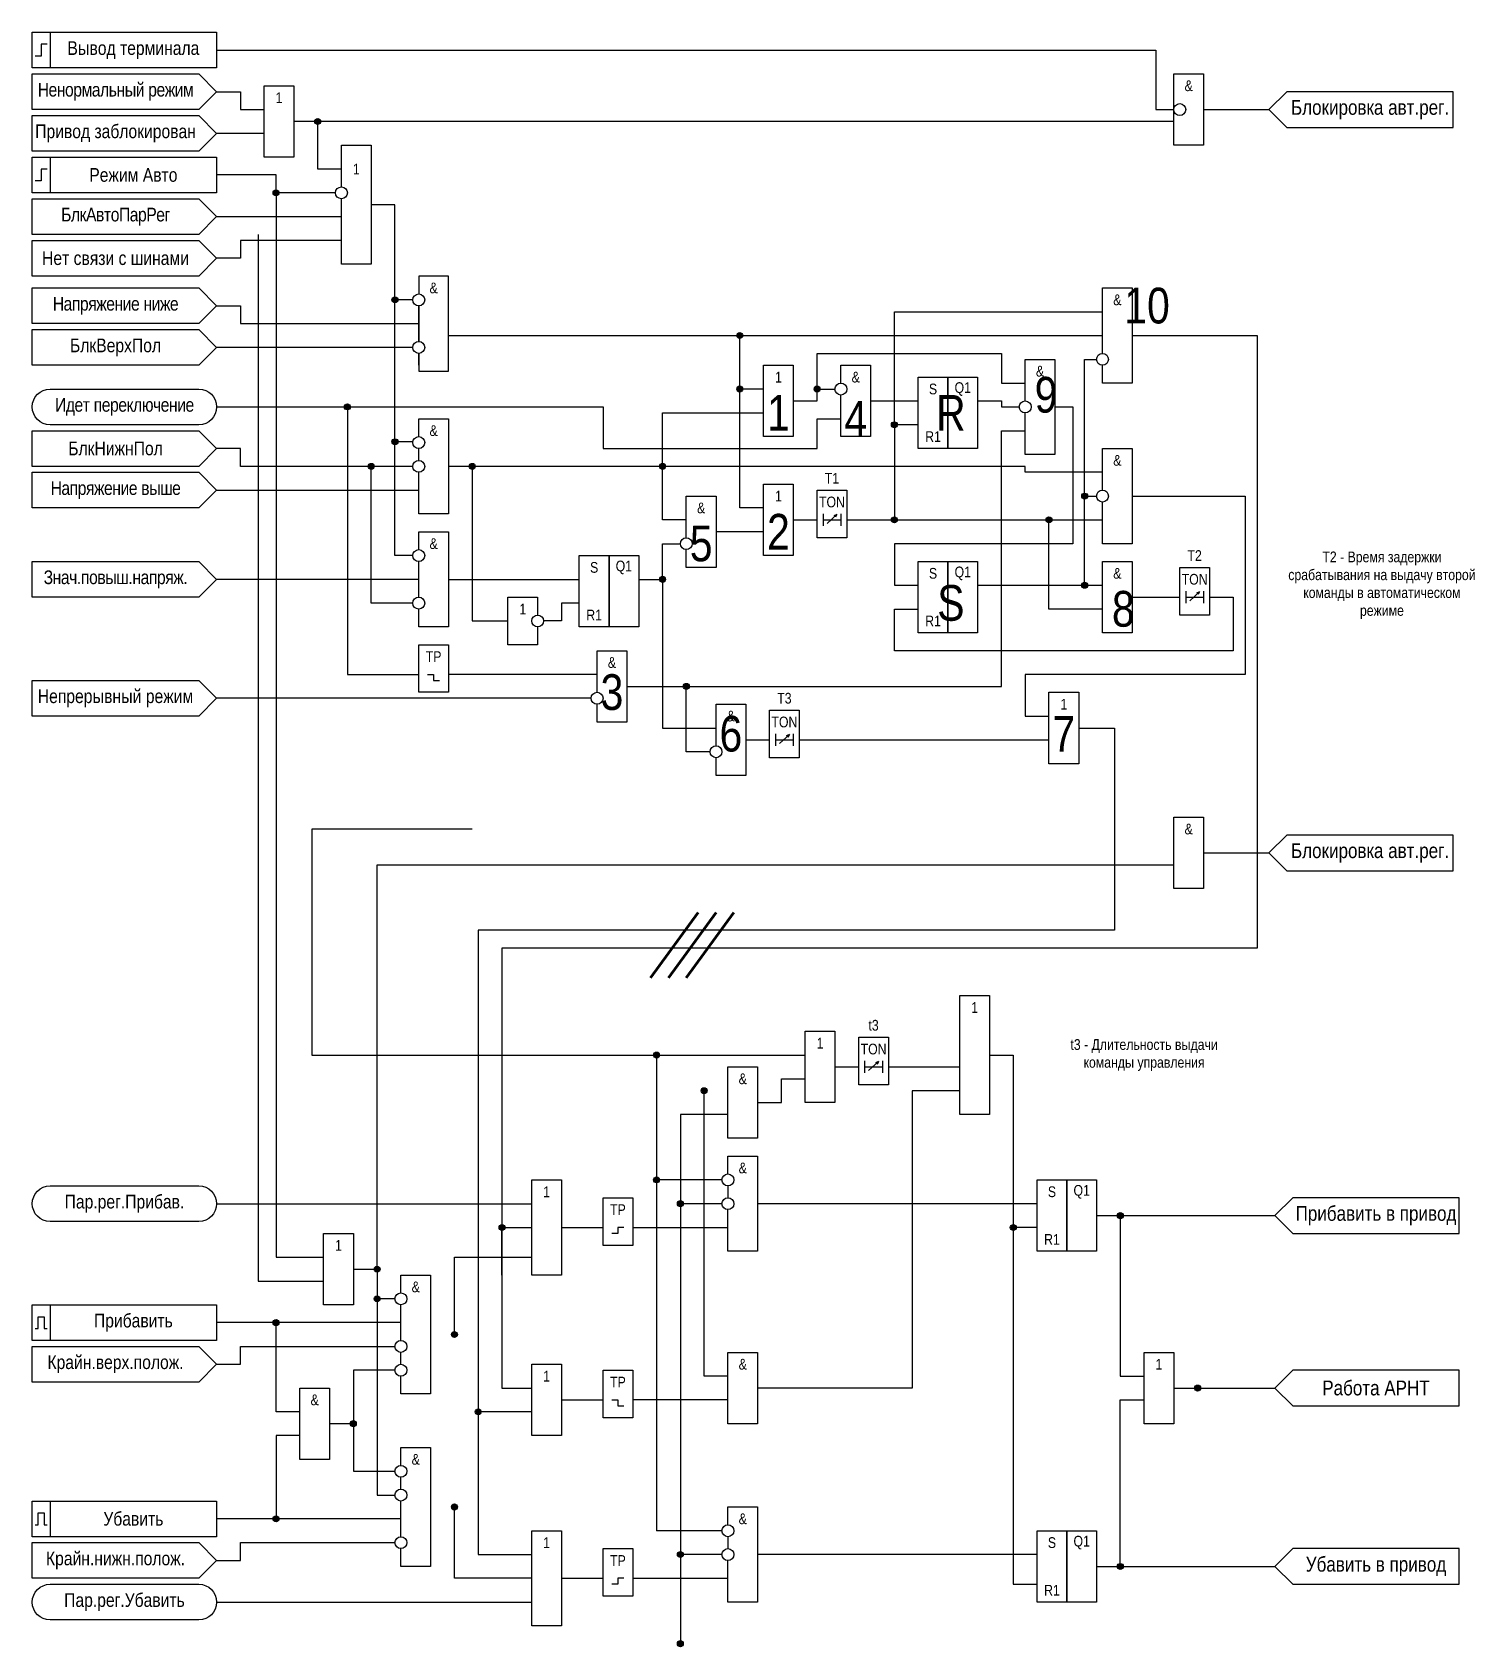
# Model space of a CAD drawing. Header units: millimetres. Extents: x -294 to 1760, y -2326 to 922.
# Drawn here: x 734 to 976.6, y -2325.5 to -2054 of the extents above; entities that cross this region are included whole.
import ezdxf

# ---------------------------------------------------------------- set-up
doc = ezdxf.new("R2010")
doc.units = ezdxf.units.MM
doc.layers.add('0 @ 1 (1)', color=7, linetype='Continuous')
doc.layers.add('TEXT', color=7, linetype='Continuous', lineweight=25)
doc.styles.add('2.5_Gost_RD', font='ARIALN.TTF', dxfattribs={"height": 2.5})

# ---------------------------------------------------------------- blocks, each defined once
blk = doc.blocks.new('Точка')
at = {"ltscale": 100}
h = blk.add_hatch(color=256, dxfattribs=at)
h.dxf.hatch_style = 1
edge = h.paths.add_edge_path()
edge.add_arc((0, 0), 0.5, 0, 360)
blk.add_circle((0, 0), 0.5, dxfattribs=at)

msp = doc.modelspace()

# ---------------------------------------------------------------- linework, layer by layer
at = {"ltscale": 100}
for p, q in [((931, -2067), (942, -2067)), ((801.5, -2163), (802.5, -2163)), ((931, -2192), (942, -2192)), ((869, -2228), (873, -2228)), ((813, -2263), (813, -2255)), ((813, -2255), (818, -2255)), ((832.5, -2256), (831.5, -2256)), ((762, -2281), (734, -2281)), ((832.5, -2285), (833.5, -2285)), ((832.5, -2315), (831.5, -2315))]:
    msp.add_line(p, q, dxfattribs=at)
at = {"color": 3, "ltscale": 100}
for p, q in [((862, -2136), (866, -2136)), ((919, -2149), (927, -2149)), ((854, -2173), (858, -2173))]:
    msp.add_line(p, q, dxfattribs=at)
at = {"color": 7, "ltscale": 100}
for p, q in [((867.67, -2136.59), (869.34, -2135.1)), ((869.34, -2135.1), (868.82, -2135.32)), ((869.34, -2135.1), (869.08, -2135.57)), ((928.67, -2149.59), (930.34, -2148.1)), ((930.34, -2148.1), (929.82, -2148.32)), ((930.34, -2148.1), (930.08, -2148.57)), ((859.67, -2173.59), (861.34, -2172.1)), ((861.34, -2172.1), (860.82, -2172.32)), ((861.34, -2172.1), (861.08, -2172.57)), ((874.67, -2228.59), (876.34, -2227.1)), ((876.34, -2227.1), (875.82, -2227.32)), ((876.34, -2227.1), (876.08, -2227.57))]:
    msp.add_line(p, q, dxfattribs=at)
at = {"ltscale": 100}
for points in [[(734, -2054), (737, -2054), (737, -2060), (734, -2060)], [(734, -2054), (765, -2054), (765, -2060), (734, -2060)], [(973, -2070), (973, -2064), (945, -2064), (942, -2067), (945, -2070)], [(734, -2075), (737, -2075), (737, -2081), (734, -2081)], [(734, -2075), (765, -2075), (765, -2081), (734, -2081)], [(883, -2112), (888, -2112), (888, -2124), (883, -2124)], [(888, -2112), (893, -2112), (893, -2124), (888, -2124)], [(866, -2131), (871, -2131), (871, -2139), (866, -2139)], [(826, -2142), (831, -2142), (831, -2154), (826, -2154)], [(831, -2142), (836, -2142), (836, -2154), (831, -2154)], [(883, -2143), (888, -2143), (888, -2155), (883, -2155)], [(888, -2143), (893, -2143), (893, -2155), (888, -2155)], [(927, -2144), (932, -2144), (932, -2152), (927, -2152)], [(799, -2157), (804, -2157), (804, -2165), (799, -2165)], [(858, -2168), (863, -2168), (863, -2176), (858, -2176)], [(973, -2195), (973, -2189), (945, -2189), (942, -2192), (945, -2195)], [(873, -2223), (878, -2223), (878, -2231), (873, -2231)], [(903, -2247), (908, -2247), (908, -2259), (903, -2259)], [(908, -2247), (913, -2247), (913, -2259), (908, -2259)], [(830, -2250), (835, -2250), (835, -2258), (830, -2258)], [(974, -2256), (974, -2250), (946, -2250), (943, -2253), (946, -2256)], [(734, -2268), (737, -2268), (737, -2274), (734, -2274)], [(734, -2268), (765, -2268), (765, -2274), (734, -2274)], [(830, -2279), (835, -2279), (835, -2287), (830, -2287)], [(974, -2285), (974, -2279), (946, -2279), (943, -2282), (946, -2285)], [(734, -2301), (765, -2301), (765, -2307), (734, -2307)], [(734, -2301), (737, -2301), (737, -2307), (734, -2307)], [(903, -2306), (908, -2306), (908, -2318), (903, -2318)], [(908, -2306), (913, -2306), (913, -2318), (908, -2318)], [(830, -2309), (835, -2309), (835, -2317), (830, -2317)], [(974, -2315), (974, -2309), (946, -2309), (943, -2312), (946, -2315)]]:
    msp.add_lwpolyline(points, close=True, dxfattribs=at)
at = {"lineweight": 30, "ltscale": 100}
for points in [[(736.5, -2056), (735.5, -2056), (735.5, -2058), (734.5, -2058)], [(736.5, -2077), (735.5, -2077), (735.5, -2079), (734.5, -2079)], [(734.5, -2272), (735, -2272), (735, -2270), (736, -2270), (736, -2272), (736.5, -2272)], [(734.5, -2305), (735, -2305), (735, -2303), (736, -2303), (736, -2305), (736.5, -2305)]]:
    msp.add_lwpolyline(points, dxfattribs=at)
at = {"ltscale": 100}
for points in [[(765, -2057), (923, -2057), (923, -2067), (926, -2067)], [(734, -2061), (762, -2061), (765, -2064), (762, -2067), (734, -2067), (734, -2061)], [(773, -2069), (773, -2063), (778, -2063), (778, -2075), (773, -2075), (773, -2069)], [(926, -2067), (926, -2061), (931, -2061), (931, -2073), (926, -2073), (926, -2067)], [(734, -2068), (762, -2068), (765, -2071), (762, -2074), (734, -2074), (734, -2068)], [(786, -2080), (786, -2073), (791, -2073), (791, -2093), (786, -2093), (786, -2083)], [(734, -2082), (762, -2082), (765, -2085), (762, -2088), (734, -2088), (734, -2082)], [(775, -2081), (775, -2260), (783, -2260)], [(786, -2083), (786, -2082)], [(734, -2089), (762, -2089), (765, -2092), (762, -2095), (734, -2095), (734, -2089)], [(772, -2088), (772, -2264), (783, -2264)], [(799, -2108), (799, -2111), (804, -2111), (804, -2095), (799, -2095), (799, -2098)], [(734, -2097), (762, -2097), (765, -2100), (762, -2103), (734, -2103), (734, -2097)], [(914, -2103), (914, -2097), (919, -2097), (919, -2113), (914, -2113), (914, -2110)], [(799, -2101), (799, -2100)], [(799, -2100), (799, -2106)], [(799, -2106), (799, -2101)], [(734, -2104), (762, -2104), (765, -2107), (762, -2110), (734, -2110), (734, -2104)], [(914, -2108), (914, -2103)], [(799, -2110), (799, -2108)], [(901, -2116), (901, -2109), (906, -2109), (906, -2125), (901, -2125), (901, -2118)], [(857, -2116), (857, -2110), (862, -2110), (862, -2122), (857, -2122), (857, -2116)], [(870, -2113), (870, -2110), (875, -2110), (875, -2122), (870, -2122), (870, -2116)], [(870, -2116), (870, -2115)], [(799, -2122), (799, -2119), (804, -2119), (804, -2135), (799, -2135), (799, -2128)], [(734, -2121), (762, -2121), (765, -2124), (762, -2127), (734, -2127), (734, -2121)], [(799, -2125), (799, -2124)], [(799, -2126), (799, -2125)], [(914, -2131), (914, -2124), (919, -2124), (919, -2140), (914, -2140), (914, -2133)], [(734, -2128), (762, -2128), (765, -2131), (762, -2134), (734, -2134), (734, -2128)], [(857, -2136), (857, -2130), (862, -2130), (862, -2142), (857, -2142), (857, -2136)], [(844, -2138), (844, -2132), (849, -2132), (849, -2144), (844, -2144), (844, -2141)], [(911, -2132), (913, -2132)], [(867, -2135), (867, -2137)], [(867, -2136), (870, -2136)], [(870, -2135), (870, -2137)], [(799, -2141), (799, -2138), (804, -2138), (804, -2154), (799, -2154), (799, -2151)], [(844, -2139), (844, -2138)], [(734, -2143), (762, -2143), (765, -2146), (762, -2149), (734, -2149), (734, -2143)], [(799, -2144), (799, -2143)], [(799, -2149), (799, -2144)], [(914, -2149), (914, -2143), (919, -2143), (919, -2155), (914, -2155), (914, -2149)], [(814, -2153), (814, -2149), (819, -2149), (819, -2152)], [(928, -2148), (928, -2150)], [(928, -2149), (931, -2149)], [(931, -2148), (931, -2150)], [(819, -2154), (819, -2157), (814, -2157), (814, -2153)], [(829, -2165), (829, -2158), (834, -2158), (834, -2170), (829, -2170), (829, -2168)], [(734, -2163), (762, -2163), (765, -2166), (762, -2169), (734, -2169), (734, -2163)], [(800.5, -2162), (801.5, -2162)], [(801.5, -2162), (801.5, -2163)], [(905, -2171), (905, -2165), (910, -2165), (910, -2177), (905, -2177), (905, -2171)], [(829, -2168), (829, -2167)], [(849, -2174), (849, -2167), (854, -2167), (854, -2179), (849, -2179), (849, -2176)], [(859, -2172), (859, -2174)], [(862, -2172), (862, -2174)], [(859, -2173), (862, -2173)], [(808, -2188), (781, -2188), (781, -2226), (864, -2226)], [(926, -2192), (926, -2186), (931, -2186), (931, -2198), (926, -2198), (926, -2192)], [(890, -2222), (890, -2216), (895, -2216), (895, -2236), (890, -2236), (890, -2222)], [(864, -2228), (864, -2222), (869, -2222), (869, -2234), (864, -2234), (864, -2228)], [(839, -2226), (839, -2306)], [(895, -2226), (899, -2226), (899, -2315), (903, -2315)], [(851, -2234), (851, -2228), (856, -2228), (856, -2240), (851, -2240), (851, -2234)], [(874, -2227), (874, -2229)], [(874, -2228), (877, -2228)], [(877, -2227), (877, -2229)], [(878, -2228), (890, -2228)], [(856, -2234), (860, -2234), (860, -2230), (864, -2230)], [(851, -2280), (847, -2280), (847, -2232)], [(890, -2232), (882, -2232), (882, -2282), (856, -2282)], [(851, -2236), (843, -2236), (843, -2325)], [(851, -2246), (851, -2243), (856, -2243), (856, -2259), (851, -2259), (851, -2252)], [(818, -2251), (818, -2247), (823, -2247), (823, -2263), (818, -2263), (818, -2251)], [(850, -2247), (839, -2247)], [(851, -2248), (851, -2250)], [(765, -2251), (818, -2251)], [(850, -2251), (843, -2251)], [(903, -2251), (856, -2251)], [(913, -2253), (943, -2253)], [(917, -2253), (917, -2280), (921, -2280)], [(783, -2262), (783, -2256), (788, -2256), (788, -2268), (783, -2268), (783, -2262)], [(823, -2255), (830, -2255)], [(832.5, -2255), (832.5, -2256)], [(832.5, -2255), (832.5, -2256)], [(833.5, -2255), (832.5, -2255)], [(835, -2255), (851, -2255)], [(903, -2255), (899, -2255)], [(805, -2273), (805, -2260), (818, -2260)], [(788, -2262), (792, -2262), (792, -2300), (795, -2300)], [(796, -2266), (796, -2263), (801, -2263), (801, -2283), (796, -2283), (796, -2280)], [(795, -2267), (792, -2267)], [(796, -2269), (796, -2268)], [(796, -2274), (796, -2269)], [(734, -2275), (762, -2275), (765, -2278), (762, -2281), (734, -2281), (734, -2275)], [(796, -2278), (796, -2276)], [(851, -2282), (851, -2276), (856, -2276), (856, -2288), (851, -2288), (851, -2282)], [(921, -2282), (921, -2276), (926, -2276), (926, -2288), (921, -2288), (921, -2282)], [(818, -2284), (818, -2278), (823, -2278), (823, -2290), (818, -2290), (818, -2284)], [(851, -2280), (847, -2280)], [(779, -2288), (779, -2282), (784, -2282), (784, -2294), (779, -2294), (779, -2288)], [(926, -2282), (943, -2282)], [(818, -2286), (809, -2286)], [(823, -2284), (830, -2284)], [(831.5, -2284), (832.5, -2284)], [(832.5, -2284), (832.5, -2285)], [(851, -2284), (835, -2284)], [(917, -2312), (917, -2284), (921, -2284)], [(796, -2295), (796, -2292), (801, -2292), (801, -2312), (796, -2312), (796, -2309)], [(796, -2299), (796, -2297)], [(796, -2307), (796, -2301)], [(818, -2314), (805, -2314), (805, -2302)], [(851, -2305), (851, -2302), (856, -2302), (856, -2318), (851, -2318), (851, -2311)], [(818, -2310), (818, -2306), (823, -2306), (823, -2322), (818, -2322), (818, -2310)], [(850, -2306), (839, -2306)], [(851, -2307), (851, -2309)], [(734, -2308), (762, -2308), (765, -2311), (762, -2314), (734, -2314), (734, -2308)], [(850, -2310), (843, -2310)], [(903, -2310), (856, -2310)], [(913, -2312), (943, -2312)], [(823, -2314), (830, -2314)], [(832.5, -2314), (832.5, -2315)], [(832.5, -2314), (832.5, -2315)], [(833.5, -2314), (832.5, -2314)], [(835, -2314), (851, -2314)], [(765, -2318), (818, -2318)]]:
    msp.add_lwpolyline(points, dxfattribs=at)
at = {"color": 3, "ltscale": 100}
for points in [[(765, -2064), (769, -2064), (769, -2067), (773, -2067)], [(773, -2071), (765, -2071)], [(926, -2069), (778, -2069)], [(786, -2077), (782, -2077), (782, -2069)], [(785, -2081), (775, -2081), (775, -2078), (765, -2078)], [(765, -2085), (786, -2085)], [(798, -2099), (795, -2099), (795, -2083), (791, -2083)], [(786, -2089), (769, -2089), (769, -2092), (765, -2092)], [(765, -2100), (769, -2100), (769, -2103), (799, -2103)], [(798.01, -2122.86), (795, -2122.86), (795, -2099)], [(879, -2120), (879, -2101), (914, -2101)], [(804, -2105), (914, -2105)], [(857, -2134), (853, -2134), (853, -2105)], [(798, -2107), (765, -2107)], [(866, -2114), (866, -2108), (897, -2108), (897, -2113), (901, -2113)], [(893, -2147), (911, -2147), (911, -2109), (913, -2109)], [(857, -2114), (853, -2114)], [(862, -2116), (866, -2116), (866, -2114), (869, -2114)], [(765, -2117), (830, -2117), (830, -2124), (866, -2124), (866, -2119), (870, -2119)], [(787, -2117), (787, -2162), (799, -2162)], [(875, -2116), (883, -2116)], [(906, -2117), (909, -2117), (909, -2140), (879, -2140), (879, -2147), (883, -2147)], [(893, -2116), (897, -2116), (897, -2117), (900, -2117)], [(840, -2127), (840, -2118), (857, -2118)], [(883, -2120), (879, -2120), (879, -2136)], [(798, -2142), (795, -2142), (795, -2122.86)], [(834, -2164), (897, -2164), (897, -2121), (901, -2121)], [(798, -2127), (769, -2127), (769, -2124), (765, -2124)], [(798, -2150), (791, -2150), (791, -2127)], [(914, -2128), (901, -2128), (901, -2127), (804, -2127)], [(808, -2127), (808, -2153), (814, -2153)], [(844, -2136), (840, -2136), (840, -2127)], [(765, -2131), (799, -2131)], [(919, -2132), (938, -2132), (938, -2162), (901, -2162), (901, -2169), (905, -2169)], [(871, -2136), (914, -2136)], [(914, -2151), (905, -2151), (905, -2136)], [(857, -2138), (849, -2138)], [(836, -2146), (840, -2146), (840, -2140), (843, -2140)], [(799, -2146), (765, -2146)], [(804, -2146), (826, -2146)], [(840, -2146), (840, -2171), (849, -2171)], [(911, -2147), (914, -2147)], [(826, -2150), (823, -2150), (823, -2153), (820, -2153)], [(932, -2149), (936, -2149), (936, -2158), (879, -2158), (879, -2151), (883, -2151)], [(829, -2162), (804, -2162)], [(828, -2166), (765, -2166)], [(848, -2175), (844, -2175), (844, -2164)], [(863, -2173), (905, -2173)], [(796, -2271), (765, -2271)], [(779, -2286), (775, -2286), (775, -2271)], [(765, -2278), (769, -2278), (769, -2275), (795, -2275)], [(795, -2279), (788, -2279), (788, -2296), (795, -2296)], [(788, -2288), (784, -2288)], [(779, -2290), (775, -2290), (775, -2304)], [(796, -2304), (765, -2304)], [(765, -2311), (769, -2311), (769, -2308), (795, -2308)]]:
    msp.add_lwpolyline(points, dxfattribs=at)
at = {"color": 0, "ltscale": 100}
for points in [[(919, -2105), (940, -2105), (940, -2208), (813, -2208), (813, -2282), (818, -2282)], [(910, -2171), (916, -2171), (916, -2205), (809, -2205), (809, -2310), (818, -2310)]]:
    msp.add_lwpolyline(points, dxfattribs=at)
at = {"ltscale": 100}
for points in [[(737, -2120, -1), (737, -2114), (762, -2114, -1), (762, -2120)], [(737, -2254, -1), (737, -2248), (762, -2248, -1), (762, -2254)], [(737, -2321, -1), (737, -2315), (762, -2315, -1), (762, -2321)]]:
    msp.add_lwpolyline(points, format="xyb", close=True, dxfattribs=at)
at = {"color": 1, "ltscale": 100}
msp.add_lwpolyline([(792, -2262), (792, -2194), (926, -2194)], dxfattribs=at)
at = {"color": 30, "lineweight": 106, "ltscale": 100}
for points in [[(846, -2202), (838, -2213)], [(849, -2202), (841, -2213)], [(852, -2202), (844, -2213)]]:
    msp.add_lwpolyline(points, dxfattribs=at)
at = {"ltscale": 100}
for centre in [(927, -2067), (786, -2081), (799, -2099), (799, -2107), (914, -2109), (870, -2114), (901, -2117), (799, -2123), (799, -2127), (914, -2132), (844, -2140), (799, -2142), (799, -2150), (819, -2153), (829, -2166), (849, -2175), (851, -2247), (851, -2251), (796, -2267), (796, -2275), (796, -2279), (796, -2296), (796, -2300), (851, -2306), (796, -2308), (851, -2310)]:
    msp.add_circle(centre, 1, dxfattribs=at)

# ---------------------------------------------------------------- block references
at = {"color": 3, "ltscale": 100}
msp.add_blockref('Точка', (782, -2069), dxfattribs=at)
at = {"ltscale": 100}
for p in [(775, -2081), (795, -2099), (853, -2105), (853, -2114), (866, -2114), (787, -2117), (879, -2120), (795, -2122.86), (791, -2127), (808, -2127), (840, -2127), (911, -2132), (879, -2136), (905, -2136), (840, -2146), (911, -2147), (844, -2164), (839, -2226), (847, -2232), (839, -2247), (843, -2251), (917, -2253), (813, -2255), (899, -2255), (792, -2262), (792, -2267), (775, -2271), (805, -2273), (930, -2282), (809, -2286), (788, -2288), (805, -2302), (775, -2304), (843, -2310), (917, -2312), (843, -2325)]:
    msp.add_blockref('Точка', p, dxfattribs=at)

# ---------------------------------------------------------------- texts
at = {"color": 0, "ltscale": 100, "char_height": 2.3, "width": 28, "attachment_point": 5, "style": '2.5_Gost_RD'}
for s, insert in [('{\\C256;Вывод терминала}', (751, -2057)), ('{\\C256;Прибавить}', (751, -2271)), ('{\\C256;Убавить}', (751, -2304))]:
    msp.add_mtext(s, dxfattribs=dict(at, insert=insert))
at = {"ltscale": 100, "attachment_point": 5, "style": '2.5_Gost_RD'}
for s, insert, char_height, width in [('Блокировка авт.рег.', (959, -2067), 2.5, 28), ('S', (885.5, -2114), 1.8, 5), ('Q1', (890.5, -2114), 1.8, 5), ('\\A1;{\\T0.95;Идет переключение}', (749.5, -2117), 2.3, 31), ('R1', (885.5, -2122), 1.8, 5), ('T1', (868.5, -2129), 1.8, 5), ('TON', (868.5, -2133), 1.8, 5), ('T2', (929.5, -2142), 1.8, 5), ('S', (828.5, -2144), 1.8, 5), ('Q1', (833.5, -2144), 1.8, 5), ('S', (885.5, -2145), 1.8, 5), ('Q1', (890.5, -2145), 1.8, 5), ('TON', (929.5, -2146), 1.8, 5), ('R1', (828.5, -2152), 1.8, 5), ('R1', (885.5, -2153), 1.8, 5), ('Непрерывный режим', (748, -2166), 2.3, 28), ('T3', (860.5, -2166), 1.8, 5), ('TON', (860.5, -2170), 1.8, 5), ('Блокировка авт.рег.', (959, -2192), 2.5, 28), ('t3', (875.5, -2221), 1.8, 5), ('TON', (875.5, -2225), 1.8, 5), ('Q1', (910.5, -2249), 1.8, 5), ('S', (905.5, -2249), 1.8, 5), ('Прибавить в привод', (960, -2253), 2.5, 28), ('R1', (905.5, -2257), 1.8, 5), ('Работа АРНТ', (960, -2282), 2.5, 28), ('S', (905.5, -2308), 1.8, 5), ('Q1', (910.5, -2308), 1.8, 5), ('Убавить в привод', (960, -2312), 2.5, 28), ('R1', (905.5, -2316), 1.8, 5)]:
    msp.add_mtext(s, dxfattribs=dict(at, insert=insert, char_height=char_height, width=width))
at = {"layer": '0 @ 1 (1)', "ltscale": 100, "width": 5, "attachment_point": 5, "style": '2.5_Gost_RD'}
for s, insert, char_height in [('&', (928.5, -2063), 1.8), ('1', (775.5, -2065), 1.8), ('1', (788.5, -2077), 1.8), ('&', (801.5, -2097), 1.8), ('&', (916.5, -2099), 1.8), ('{\\C40;10}', (921.5, -2100), 6), ('1', (859.5, -2112), 1.8), ('&', (872.5, -2112), 1.8), ('&', (903.5, -2111), 1.8), ('{\\C40;9}', (904.5, -2115), 6), ('{\\C40;1}', (859.5, -2118), 6), ('{\\C40;4}', (872.5, -2119), 6), ('{\\C40;R}', (888.5, -2118), 6), ('&', (801.5, -2121), 1.8), ('&', (916.5, -2126), 1.8), ('1', (859.5, -2132), 1.8), ('&', (846.5, -2134), 1.8), ('{\\C40;2}', (859.5, -2138), 6), ('&', (801.5, -2140), 1.8), ('{\\C40;5}', (846.5, -2140), 6), ('&', (916.5, -2145), 1.8), ('{\\C40;S}', (888.5, -2150), 6), ('1', (816.5, -2151), 1.8), ('{\\C40;8}', (917.5, -2151), 6), ('TP', (801.5, -2159), 1.8), ('&', (831.5, -2160), 1.8), ('{\\C40;3}', (831.5, -2165), 6), ('1', (907.5, -2167), 1.8), ('{\\C40;6}', (851.5, -2172), 6), ('&', (851.5, -2169), 1.8), ('{\\C40;7}', (907.5, -2172), 6), ('&', (928.5, -2188), 1.8), ('1', (892.5, -2218), 1.8), ('1', (866.5, -2224), 1.8), ('&', (853.5, -2230), 1.8), ('&', (853.5, -2245), 1.8), ('1', (820.5, -2249), 1.8), ('TP', (832.5, -2252), 1.8), ('1', (785.5, -2258), 1.8), ('&', (798.5, -2265), 1.8), ('&', (853.5, -2278), 1.8), ('1', (923.5, -2278), 1.8), ('1', (820.5, -2280), 1.8), ('TP', (832.5, -2281), 1.8), ('&', (781.5, -2284), 1.8), ('&', (798.5, -2294), 1.8), ('&', (853.5, -2304), 1.8), ('1', (820.5, -2308), 1.8), ('TP', (832.5, -2311), 1.8)]:
    msp.add_mtext(s, dxfattribs=dict(at, insert=insert, char_height=char_height))
at = {"layer": 'TEXT', "ltscale": 100, "char_height": 2.3, "attachment_point": 5, "style": '2.5_Gost_RD'}
for s, insert, width in [('{\\T0.95;Ненормальный режим}', (748, -2064), 28), ('Привод заблокирован', (748, -2071), 28), ('{\\T0.95;БлкАвтоПарРег}', (748, -2085), 28), ('Нет связи с шинами', (748, -2092), 28), ('{\\T0.95;Напряжение ниже}', (748, -2100), 28), ('БлкВерхПол', (748, -2107), 28), ('БлкНижнПол', (748, -2124), 28), ('{\\T0.95;Напряжение выше}', (748, -2131), 28), ('{\\T0.95;Знач.повыш.напряж.}', (748, -2146), 28), ('Пар.рег.Прибав.', (749.5, -2251), 31), ('Крайн.верх.полож.', (748, -2278), 28), ('Крайн.нижн.полож.', (748, -2311), 28), ('Пар.рег.Убавить', (749.5, -2318), 31)]:
    msp.add_mtext(s, dxfattribs=dict(at, insert=insert, width=width))
at = {"layer": 'TEXT', "color": 0, "ltscale": 100, "attachment_point": 5, "style": '2.5_Gost_RD'}
for s, insert, char_height, width in [('{\\C256;Режим Авто}', (751, -2078), 2.3, 28), ('{\\C3;T2 - Время задержки срабатывания на выдачу второй команды в автоматическом режиме}', (961, -2147), 1.8, 31.7286), ('{\\C256;t3\\C3; - Длительность выдачи команды управления}', (921, -2226), 1.8, 31.7286)]:
    msp.add_mtext(s, dxfattribs=dict(at, insert=insert, char_height=char_height, width=width))

doc.saveas('drawing.dxf')
